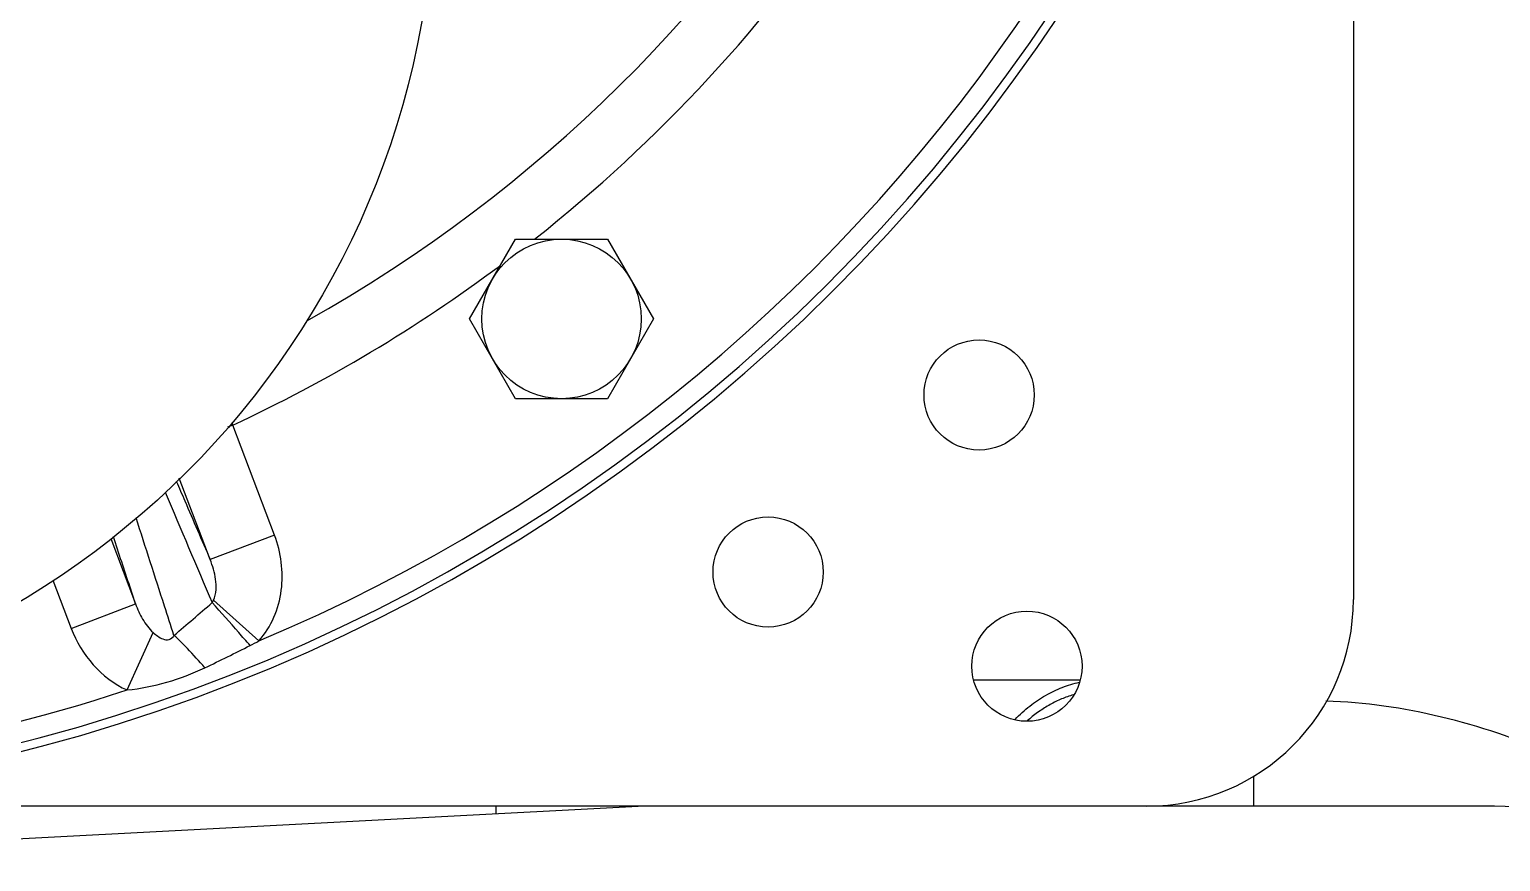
# Model space of a CAD drawing. Header units: millimetres. Extents: x 2513 to 2669, y 1505 to 1675.
# Drawn here: x 2525.2847 to 2525.4971, y 1506.5348 to 1506.655 of the extents above; entities that cross this region are included whole.
import ezdxf

# ---------------------------------------------------------------- set-up
doc = ezdxf.new("R2010")
doc.units = ezdxf.units.MM
doc.layers.add('02___PRT_ALL_AXES', color=7, linetype='Continuous')
doc.layers.add('AXES', color=7, linetype='Continuous')

msp = doc.modelspace()

# ---------------------------------------------------------------- linework, layer by layer
at = {"linetype": 'Continuous'}
for p, q in [((2525.314066840431, 1506.597806069585), (2525.313318933256, 1506.597521966301)), ((2525.313882794805, 1506.598200998958), (2525.314066840431, 1506.597806069585)), ((2525.320098754028, 1506.581926944968), (2525.314066840431, 1506.597806069585)), ((2525.31080750621, 1506.578397531011), (2525.306345680975, 1506.590143368841)), ((2525.296456402332, 1506.581422832391), (2525.300038670443, 1506.571992445032)), ((2525.320098754028, 1506.581926944968), (2525.31080750621, 1506.578397531011)), ((2525.28809862775, 1506.575436032796), (2525.290747422624, 1506.568463031074)), ((2525.290747422624, 1506.568463031074), (2525.300038670443, 1506.571992445032)), ((2525.31784007755, 1506.566662525618), (2525.311297122404, 1506.572536888851)), ((2525.298804417502, 1506.559568572624), (2525.302578403076, 1506.567876733342)), ((2525.436374520852, 1506.560994317877), (2525.421102578439, 1506.560994317877)), ((2525.461459065437, 1506.54717548286), (2525.461459065437, 1506.542799682843)), ((2525.220854698305, 1506.53484574403), (2525.372624891997, 1506.542799682843)), ((2525.352092406761, 1506.541723620888), (2525.352092406761, 1506.542799682843)), ((2525.496259829697, 1506.542799682843), (2525.372624891997, 1506.542799682843))]:
    msp.add_line(p, q, dxfattribs=at)
for centre in [(2525.421832614746, 1506.602167389382), (2525.391367261603, 1506.576603922797), (2525.428738549646, 1506.563001886333)]:
    msp.add_circle(centre, 0.007953938812770475, dxfattribs=at)
for centre, radius, start, end in [((2525.220854698305, 1506.797822846027), 0.254918951116987, 101.2011361508318, 78.89886385321802), ((2525.220854698305, 1506.797822846027), 0.2536602252505167, 101.2011361508318, 78.89886385321802), ((2525.220854698305, 1506.797822846027), 0.2506815859194569, 292.7609218620541, 67.33907825150725), ((2525.220854698305, 1506.797822846027), 0.2121593876719925, 299.3248752610172, 60.78051150220665), ((2525.220854698305, 1506.797822846027), 0.2206699215979315, 308.2999468600086, 326.1070967116432), ((2525.220854698305, 1506.797822846027), 0.2206699215979315, 294.9865368727507, 306.6934849398328), ((2532.57331020655, 1509.666794228683), 7.894079459372473, 202.954420263706, 203.080043661796), ((2524.936299536093, 1507.003454548916), 0.5713679783742899, 310.2637620041666, 310.9916637072207), ((2525.183501924057, 1506.828685432525), 0.2944765029392286, 295.4481530193239, 296.8643437896499), ((2525.298939010383, 1506.600781866888), 0.03900486878278987, 296.8731433469226, 298.9851063475018), ((2525.220854698305, 1506.797822846027), 0.2506815859194569, 251.9834399629196, 288.116559701899), ((2525.496259829697, 1506.512972412295), 0.02982727054788928, 0, 90)]:
    msp.add_arc(centre, radius, start, end, dxfattribs=at)
for points, knots in [([(2525.305919773938, 1506.589711409079), (2525.306328072737, 1506.588765661039), (2525.307956645918, 1506.584994078546), (2525.309586160979, 1506.581222902788), (2525.31080750621, 1506.578397531011)], [0, 0, 0, 0, 0.2507489426, 1, 1, 1, 1]), ([(2525.305578822117, 1506.567456641094), (2525.305123914311, 1506.568864559482), (2525.303295385224, 1506.574525452491), (2525.301468978078, 1506.580187031033), (2525.300098290843, 1506.584440952166)], [0, 0, 0, 0, 0.2487165721, 1, 1, 1, 1]), ([(2525.300038670443, 1506.571992445032), (2525.299771914695, 1506.572801131187), (2525.298701688953, 1506.576045025805), (2525.297630756874, 1506.579288687408), (2525.296826329429, 1506.58172357976)], [0, 0, 0, 0, 0.2492906108, 1, 1, 1, 1]), ([(2525.31784008069, 1506.566662529392), (2525.318738905888, 1506.56766365498), (2525.32020260974, 1506.56999099659), (2525.321607402634, 1506.575225723394), (2525.321048778153, 1506.579425978428), (2525.320098754028, 1506.581926944968)], [0, 0, 0, 0, 0.2506631626, 0.5015615325, 1, 1, 1, 1]), ([(2525.311297122404, 1506.572536888851), (2525.311529377871, 1506.573005286388), (2525.311715527548, 1506.574046296129), (2525.311590900517, 1506.576045577513), (2525.31117411621, 1506.577489185217), (2525.310807506003, 1506.578397530933)], [0, 0, 0, 0, 0.2610660047, 0.510873726, 1, 1, 1, 1]), ([(2525.300038670684, 1506.571992445123), (2525.300308701724, 1506.571235110196), (2525.300983816933, 1506.569753689617), (2525.301964239137, 1506.568419072179), (2525.302578404131, 1506.567876735663)], [0, 0, 0, 0, 0.4952844165999999, 1, 1, 1, 1]), ([(2525.316569860222, 1506.565989153056), (2525.316023597074, 1506.56661667505), (2525.314208264885, 1506.568691830381), (2525.312388030602, 1506.570763230716), (2525.311087917088, 1506.572183121556)], [0, 0, 0, 0, 0.3017500967, 1, 1, 1, 1]), ([(2525.290747422624, 1506.568463031074), (2525.291471822687, 1506.566556045015), (2525.293600901569, 1506.562967239956), (2525.296950287509, 1506.560410806567), (2525.29880442375, 1506.559568569473)], [0, 0, 0, 0, 0.5004262716, 1, 1, 1, 1]), ([(2525.302578403076, 1506.567876733342), (2525.302789312819, 1506.567690555577), (2525.303229282341, 1506.56733657697), (2525.303956818293, 1506.566880167652), (2525.304932038955, 1506.566675897875), (2525.305420931532, 1506.567190048708), (2525.305578829819, 1506.567456632408)], [0, 0, 0, 0, 0.2387530826, 0.4760602241, 0.7370520501000001, 1, 1, 1, 1]), ([(2525.310036761115, 1506.562780663236), (2525.309215195082, 1506.563718616163), (2525.307768379651, 1506.565314215615), (2525.306257629884, 1506.566854491528), (2525.305578812134, 1506.567456654918)], [0, 0, 0, 0, 0.5787904054, 1, 1, 1, 1]), ([(2525.535596531567, 1506.531175474892), (2525.526228675799, 1506.538886806452), (2525.506323713567, 1506.551625587177), (2525.483113367617, 1506.557615411738), (2525.47192074465, 1506.557963217227)], [0, 0, 0, 0, 0.5200470378000001, 1, 1, 1, 1])]:
    msp.add_open_spline(points, degree=3, knots=knots, dxfattribs=at)
for points in [[(2525.311087917088, 1506.572183121556), (2525.311167278732, 1506.57229479252), (2525.311236240675, 1506.572414160977), (2525.311297122823, 1506.572536888474)], [(2525.298804417505, 1506.559568572622), (2525.302675819727, 1506.559989322066), (2525.306520784199, 1506.561106539286), (2525.310036760791, 1506.562780664091)]]:
    msp.add_open_spline(points, degree=3, dxfattribs=at)
at = {"layer": '02___PRT_ALL_AXES', "linetype": 'Continuous'}
for p, q in [((2525.348240300902, 1506.613149231468), (2525.354889296628, 1506.624665629885)), ((2525.354889296628, 1506.624665629885), (2525.368187288081, 1506.624665629885)), ((2525.368187288081, 1506.624665629885), (2525.374836283807, 1506.613149231468)), ((2525.354889296628, 1506.60163283305), (2525.348240300902, 1506.613149231468)), ((2525.374836283807, 1506.613149231468), (2525.368187288081, 1506.60163283305)), ((2525.368187288081, 1506.60163283305), (2525.354889296628, 1506.60163283305)), ((2525.436374520852, 1506.560994317877), (2525.421102578439, 1506.560994317877))]:
    msp.add_line(p, q, dxfattribs=at)
msp.add_circle((2525.361538292354, 1506.613149231468), 0.01151639841724371, dxfattribs=at)
msp.add_arc((2525.442327271483, 1506.539829346344), 0.02041855788951033, 130.9234161846312, 131.7984016043507, dxfattribs=at)
for points, knots in [([(2525.427019288081, 1506.555320343671), (2525.427689015703, 1506.556006620282), (2525.428748646204, 1506.556965965563), (2525.43026677741, 1506.558076403986), (2525.431427349835, 1506.558803864187), (2525.432616950603, 1506.559431400497), (2525.433831409509, 1506.559956759717), (2525.43506618602, 1506.560377916616), (2525.435904160945, 1506.560589210975), (2525.436324193131, 1506.560676610774)], [0, 0, 0, 0, 0.2641177451, 0.3921836265999999, 0.5177488403, 0.6410296313, 0.7622883217, 0.8818304176999999, 1, 1, 1, 1]), ([(2525.435448630181, 1506.558866955139), (2525.435160849611, 1506.558784969187), (2525.434587296974, 1506.558602794694), (2525.433740142683, 1506.558277848049), (2525.432903918657, 1506.55790062265), (2525.431798582797, 1506.55732525714), (2525.430451317849, 1506.55647563752), (2525.429442870217, 1506.555682779257), (2525.428952101908, 1506.555257319157)], [0, 0, 0, 0, 0.1198629375, 0.2408909288, 0.3632592065, 0.4871271747, 0.7398240339, 1, 1, 1, 1])]:
    msp.add_open_spline(points, degree=3, knots=knots, dxfattribs=at)
at = {"layer": 'AXES', "linetype": 'Continuous'}
for p, q in [((2525.475877861489, 1506.978479686281), (2525.475877861489, 1506.572626953391)), ((2525.372624891997, 1506.542799682843), (2525.069084504612, 1506.542799682843))]:
    msp.add_line(p, q, dxfattribs=at)
msp.add_circle((2525.220959682747, 1506.677519567292), 0.122291809246346, dxfattribs=at)
msp.add_arc((2525.446050590941, 1506.572626953391), 0.02982727054788928, 270, 0, dxfattribs=at)

doc.saveas('drawing.dxf')
